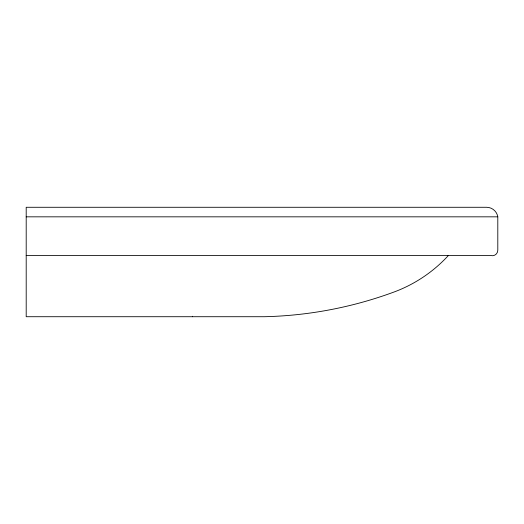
<?xml version="1.0" encoding="UTF-8"?>
<svg xmlns="http://www.w3.org/2000/svg" width="524" height="524" viewBox="0 0 524 524"><rect width="100%" height="100%" fill="white"/><g stroke="black" fill="none" stroke-linecap="round" stroke-linejoin="round"><path stroke-width="0.79" d="M26.2 216.831L497.8 216.831L497.8 250.249A5.489 5.489 0 0 1 490.674 255.489L26.2 255.489M497.8 216.831A11.39 11.39 0 0 0 486.56 207.281L26.2 207.281L26.2 316.719L264.279 316.719A401.227 401.227 0 0 0 393.688 292.143A139.856 139.856 0 0 0 448.406 255.489M192.439 316.273A3.563 3.563 0 0 1 192.524 316.719"/></g></svg>
